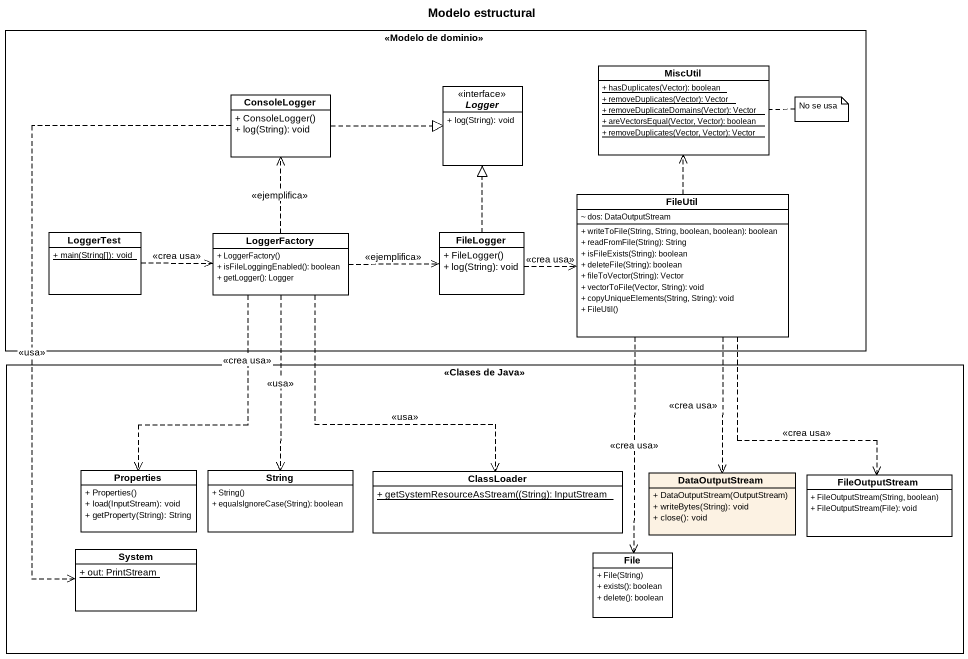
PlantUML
@startuml
title Modelo estructural
hide circle
hide empty members
skinparam classAttributeIconSize 0
rectangle "<<Modelo de dominio>>" as Modelo_de_dominio {
  class MiscUtil {
    {static} + hasDuplicates(Vector): boolean
    {static} + removeDuplicates(Vector): Vector
    {static} + removeDuplicateDomains(Vector): Vector
    {static} + areVectorsEqual(Vector, Vector): boolean
    {static} + removeDuplicates(Vector, Vector): Vector
  }
  class ConsoleLogger {
    + ConsoleLogger()
    + log(String): void
  }
  interface Logger {
    + log(String): void
  }
  class FileUtil {
    ~ dos: DataOutputStream
    + writeToFile(String, String, boolean, boolean): boolean
    + readFromFile(String): String
    + isFileExists(String): boolean
    + deleteFile(String): boolean
    + fileToVector(String): Vector
    + vectorToFile(Vector, String): void
    + copyUniqueElements(String, String): void
    + FileUtil()
  }
  class LoggerTest {
    {static} + main(String[]): void
  }
  class LoggerFactory {
    + LoggerFactory()
    + isFileLoggingEnabled(): boolean
    + getLogger(): Logger
  }
  class FileLogger {
    + FileLogger()
    + log(String): void
  }
}
rectangle "<<Clases de Java>>" as Clases_de_Java {
  class Properties {
    + Properties()
    + load(InputStream): void
    + getProperty(String): String
  }
  class String {
    + String()
    + equalsIgnoreCase(String): boolean
  }
  class ClassLoader {
    {static} + getSystemResourceAsStream((String): InputStream
  }
  class DataOutputStream #FCF2E3 {
    + DataOutputStream(OutputStream)
    + writeBytes(String): void
    + close(): void
  }
  class FileOutputStream {
    + FileOutputStream(String, boolean)
    + FileOutputStream(File): void
  }
  class System {
    {static} + out: PrintStream
  }
  class "File" as File_ {
    + File(String)
    + exists(): boolean
    + delete(): boolean
  }
}
ConsoleLogger .right.|> Logger
ConsoleLogger ..> System : <<usa>>
FileUtil .up.> MiscUtil
FileUtil ..> DataOutputStream : <<crea usa>>
FileUtil ..> FileOutputStream : <<crea usa>>
FileUtil ..> File_ : <<crea usa>>
LoggerTest .right.> LoggerFactory : <<crea usa>>
LoggerFactory .up.> ConsoleLogger : <<ejemplifica>>
LoggerFactory .right.> FileLogger : <<ejemplifica>>
LoggerFactory ..> Properties : <<crea usa>>
LoggerFactory ..> String : <<usa>>
LoggerFactory ..> ClassLoader : <<usa>>
FileLogger .up.|> Logger
FileLogger .right.> FileUtil : <<crea usa>>
note right of MiscUtil : No se usa
@enduml
